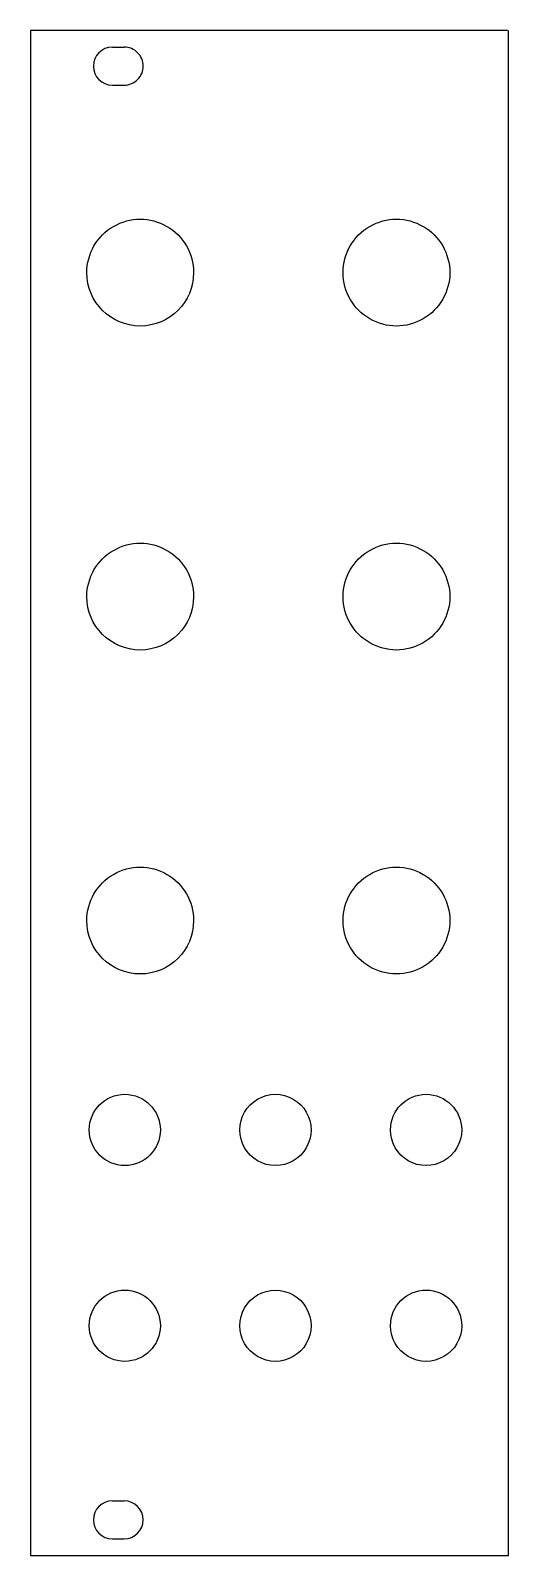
# Model space of a CAD drawing. Extents: x 8 to 4206, y -13265 to 121.
import ezdxf

# ---------------------------------------------------------------- set-up
doc = ezdxf.new("R2010")
doc.units = 0
doc.layers.get('0').update_dxf_attribs({"linetype": 'CONTINUOUS'})

msp = doc.modelspace()

# ---------------------------------------------------------------- linework, layer by layer
at = {"color": 7}
for points in [[(4195.233333, 120.953093), (7.672917, 120.953093)], [(7.672917, 120.953093), (7.672917, -13264.582323)], [(4205.552083, -13264.582323), (4205.552083, 120.953093)], [(726.545833, -24.832323), (830.527083, -24.832323)], [(726.545833, -358.207323), (830.527083, -358.207323)], [(726.545833, -12785.421907), (830.527083, -12785.421907)], [(726.545833, -13118.532323), (830.527083, -13118.532323)], [(7.672917, -13264.582323), (4205.552083, -13264.582323)]]:
    msp.add_lwpolyline(points, dxfattribs=at)
for points in [[(1440.103271, -2004.185532)], [(3690.104062, -2004.185532)], [(1440.103271, -4847.948365)], [(3690.104062, -4847.948365)], [(1440.103271, -7691.690032)], [(3690.104062, -7691.690032)], [(1148.437188, -9529.194828)], [(2471.353907, -9529.194823)], [(3794.257292, -9529.194823)], [(1148.437188, -11247.928161)], [(2471.353907, -11247.928157)], [(3794.257292, -11247.928157)]]:
    msp.add_lwpolyline(points, close=True, dxfattribs=at)
for points in [[(726.561708, -25.019913), (634.514391, -25.020059), (559.895375, -99.639194), (559.895375, -191.686511)], [(948.580788, -73.834587), (917.324222, -42.578469), (874.931309, -25.019281), (830.728167, -25.019913)], [(997.397146, -191.686511), (997.397146, -147.483368), (979.837353, -105.090706), (948.580788, -73.834587)], [(559.895375, -191.686511), (559.895521, -283.733725), (634.514495, -358.352698), (726.561708, -358.352844)], [(948.580694, -309.538263), (979.837252, -278.282202), (997.397076, -235.889608), (997.397146, -191.686511)], [(830.728167, -358.352844), (874.931263, -358.353476), (917.324136, -340.794325), (948.580694, -309.538263)], [(502.605146, -2004.185532), (502.605146, -1836.717621), (591.948212, -1681.970891), (736.979677, -1598.236936)], [(736.979677, -1598.236936), (882.011142, -1514.50298), (1060.697275, -1514.50298), (1205.72874, -1598.236936)], [(1205.72874, -1598.236936), (1350.760204, -1681.970891), (1440.103271, -1836.717621), (1440.103271, -2004.185532)], [(2752.605937, -2004.185532), (2752.605937, -1836.717621), (2841.949004, -1681.970891), (2986.980469, -1598.236936)], [(2986.980469, -1598.236936), (3132.011933, -1514.50298), (3310.698067, -1514.50298), (3455.729531, -1598.236936)], [(3455.729531, -1598.236936), (3600.760996, -1681.970891), (3690.104062, -1836.717621), (3690.104062, -2004.185532)], [(971.354212, -2472.934587), (712.471254, -2472.934589), (502.60515, -2263.068489), (502.605146, -2004.185532)], [(1440.103271, -2004.185525), (1440.103271, -2263.068482), (1230.237169, -2472.934585), (971.354212, -2472.934587)], [(2986.980469, -2410.134128), (2841.949004, -2326.400173), (2752.605937, -2171.653442), (2752.605937, -2004.185532)], [(3690.104062, -2004.185532), (3690.104062, -2171.653442), (3600.760996, -2326.400173), (3455.729531, -2410.134128)], [(3455.729531, -2410.134128), (3310.698067, -2493.868083), (3132.011933, -2493.868083), (2986.980469, -2410.134128)], [(736.979677, -4441.999769), (882.011142, -4358.265814), (1060.697275, -4358.265814), (1205.72874, -4441.999769)], [(2986.980469, -4441.999769), (3132.011933, -4358.265814), (3310.698067, -4358.265814), (3455.729531, -4441.999769)], [(502.605146, -4847.948365), (502.605146, -4680.480455), (591.948212, -4525.733724), (736.979677, -4441.999769)], [(1205.72874, -4441.999769), (1350.760204, -4525.733724), (1440.103271, -4680.480455), (1440.103271, -4847.948365)], [(2752.605937, -4847.948365), (2752.605937, -4680.480455), (2841.949004, -4525.733724), (2986.980469, -4441.999769)], [(3455.729531, -4441.999769), (3600.760996, -4525.733724), (3690.104062, -4680.480455), (3690.104062, -4847.948365)], [(971.354212, -5316.697421), (712.471254, -5316.697422), (502.60515, -5106.831322), (502.605146, -4847.948365)], [(1440.103271, -4847.948358), (1440.103271, -5106.831315), (1230.237169, -5316.697419), (971.354212, -5316.697421)], [(2986.980469, -5253.896961), (2841.949004, -5170.163006), (2752.605937, -5015.416275), (2752.605937, -4847.948365)], [(3690.104062, -4847.948365), (3690.104062, -5015.416275), (3600.760996, -5170.163006), (3455.729531, -5253.896961)], [(3455.729531, -5253.896961), (3310.698067, -5337.630916), (3132.011933, -5337.630916), (2986.980469, -5253.896961)], [(736.979677, -7285.741436), (882.011142, -7202.00748), (1060.697275, -7202.00748), (1205.72874, -7285.741436)], [(2986.980469, -7285.741436), (3132.011933, -7202.00748), (3310.698067, -7202.00748), (3455.729531, -7285.741436)], [(502.605146, -7691.690032), (502.605146, -7524.222121), (591.948212, -7369.475391), (736.979677, -7285.741436)], [(1205.72874, -7285.741436), (1350.760204, -7369.475391), (1440.103271, -7524.222121), (1440.103271, -7691.690032)], [(2752.605937, -7691.690032), (2752.605937, -7524.222121), (2841.949004, -7369.475391), (2986.980469, -7285.741436)], [(3455.729531, -7285.741436), (3600.760996, -7369.475391), (3690.104062, -7524.222121), (3690.104062, -7691.690032)], [(971.354212, -8160.439087), (712.471254, -8160.439089), (502.60515, -7950.572989), (502.605146, -7691.690032)], [(1440.103271, -7691.690025), (1440.103271, -7950.572982), (1230.237169, -8160.439085), (971.354212, -8160.439087)], [(2986.980469, -8097.638628), (2841.949004, -8013.904673), (2752.605937, -7859.157942), (2752.605937, -7691.690032)], [(3690.104062, -7691.690032), (3690.104062, -7859.157942), (3600.760996, -8013.904673), (3455.729531, -8097.638628)], [(3455.729531, -8097.638628), (3310.698067, -8181.372583), (3132.011933, -8181.372583), (2986.980469, -8097.638628)], [(523.438438, -9529.194823), (523.43844, -9356.606185), (663.349177, -9216.695452), (835.937815, -9216.695453)], [(835.937815, -9216.695453), (1008.526453, -9216.695454), (1148.437188, -9356.60619), (1148.437188, -9529.194828)], [(2002.604845, -9258.562426), (2099.292488, -9202.739789), (2218.416576, -9202.739789), (2315.10422, -9258.562426)], [(3169.258542, -9529.194823), (3169.258549, -9356.606189), (3309.169283, -9216.695462), (3481.757917, -9216.695462)], [(3481.757917, -9216.695462), (3654.346551, -9216.695462), (3794.257284, -9356.606189), (3794.257292, -9529.194823)], [(1846.355157, -9529.194823), (1846.355157, -9417.54955), (1905.917201, -9314.385063), (2002.604845, -9258.562426)], [(2315.10422, -9258.562426), (2411.791863, -9314.385063), (2471.353907, -9417.54955), (2471.353907, -9529.194823)], [(835.937815, -9841.694194), (663.349177, -9841.694195), (523.43844, -9701.783462), (523.438438, -9529.194823)], [(1148.437188, -9529.194819), (1148.437188, -9701.783457), (1008.526453, -9841.694192), (835.937815, -9841.694194)], [(2002.604845, -9799.827221), (1905.917201, -9744.004584), (1846.355157, -9640.840097), (1846.355157, -9529.194823)], [(2471.353907, -9529.194823), (2471.353907, -9640.840097), (2411.791863, -9744.004584), (2315.10422, -9799.827221)], [(3325.508229, -9799.827221), (3228.820586, -9744.004584), (3169.258542, -9640.840097), (3169.258542, -9529.194823)], [(3794.257292, -9529.194823), (3794.257292, -9640.840097), (3734.695247, -9744.004584), (3638.007604, -9799.827221)], [(2315.10422, -9799.827221), (2218.416576, -9855.649858), (2099.292488, -9855.649858), (2002.604845, -9799.827221)], [(3638.007604, -9799.827221), (3541.319961, -9855.649858), (3422.195872, -9855.649858), (3325.508229, -9799.827221)], [(523.438438, -11247.928157), (523.43844, -11075.339518), (663.349177, -10935.428785), (835.937815, -10935.428786)], [(835.937815, -10935.428786), (1008.526453, -10935.428788), (1148.437188, -11075.339523), (1148.437188, -11247.928161)], [(2002.604845, -10977.295759), (2099.292488, -10921.473122), (2218.416576, -10921.473122), (2315.10422, -10977.295759)], [(3169.258542, -11247.928157), (3169.258549, -11075.339523), (3309.169283, -10935.428795), (3481.757917, -10935.428795)], [(3481.757917, -10935.428795), (3654.346551, -10935.428795), (3794.257284, -11075.339523), (3794.257292, -11247.928157)], [(1846.355157, -11247.928157), (1846.355157, -11136.282883), (1905.917201, -11033.118396), (2002.604845, -10977.295759)], [(2315.10422, -10977.295759), (2411.791863, -11033.118396), (2471.353907, -11136.282883), (2471.353907, -11247.928157)], [(835.937815, -11560.427527), (663.349177, -11560.427528), (523.43844, -11420.516795), (523.438438, -11247.928157)], [(1148.437188, -11247.928152), (1148.437188, -11420.51679), (1008.526453, -11560.427526), (835.937815, -11560.427527)], [(2002.604845, -11518.560554), (1905.917201, -11462.737917), (1846.355157, -11359.57343), (1846.355157, -11247.928157)], [(2471.353907, -11247.928157), (2471.353907, -11359.57343), (2411.791863, -11462.737917), (2315.10422, -11518.560554)], [(3325.508229, -11518.560554), (3228.820586, -11462.737917), (3169.258542, -11359.57343), (3169.258542, -11247.928157)], [(3794.257292, -11247.928157), (3794.257292, -11359.57343), (3734.695247, -11462.737917), (3638.007604, -11518.560554)], [(2315.10422, -11518.560554), (2218.416576, -11574.383191), (2099.292488, -11574.383191), (2002.604845, -11518.560554)], [(3638.007604, -11518.560554), (3541.319961, -11574.383191), (3422.195872, -11574.383191), (3325.508229, -11518.560554)], [(726.561708, -12785.448365), (634.516561, -12785.448511), (559.898444, -12860.06426), (559.895375, -12952.109407)], [(997.397146, -12952.109407), (997.394077, -12860.063226), (922.774347, -12785.44705), (830.728167, -12785.448365)], [(559.895375, -12952.109407), (559.898444, -13044.154554), (634.516561, -13118.770302), (726.561708, -13118.770448)], [(830.728167, -13118.770448), (922.774347, -13118.771763), (997.394077, -13044.155587), (997.397146, -12952.109407)]]:
    msp.add_open_spline(points, degree=3, dxfattribs=at)

doc.saveas('drawing.dxf')
